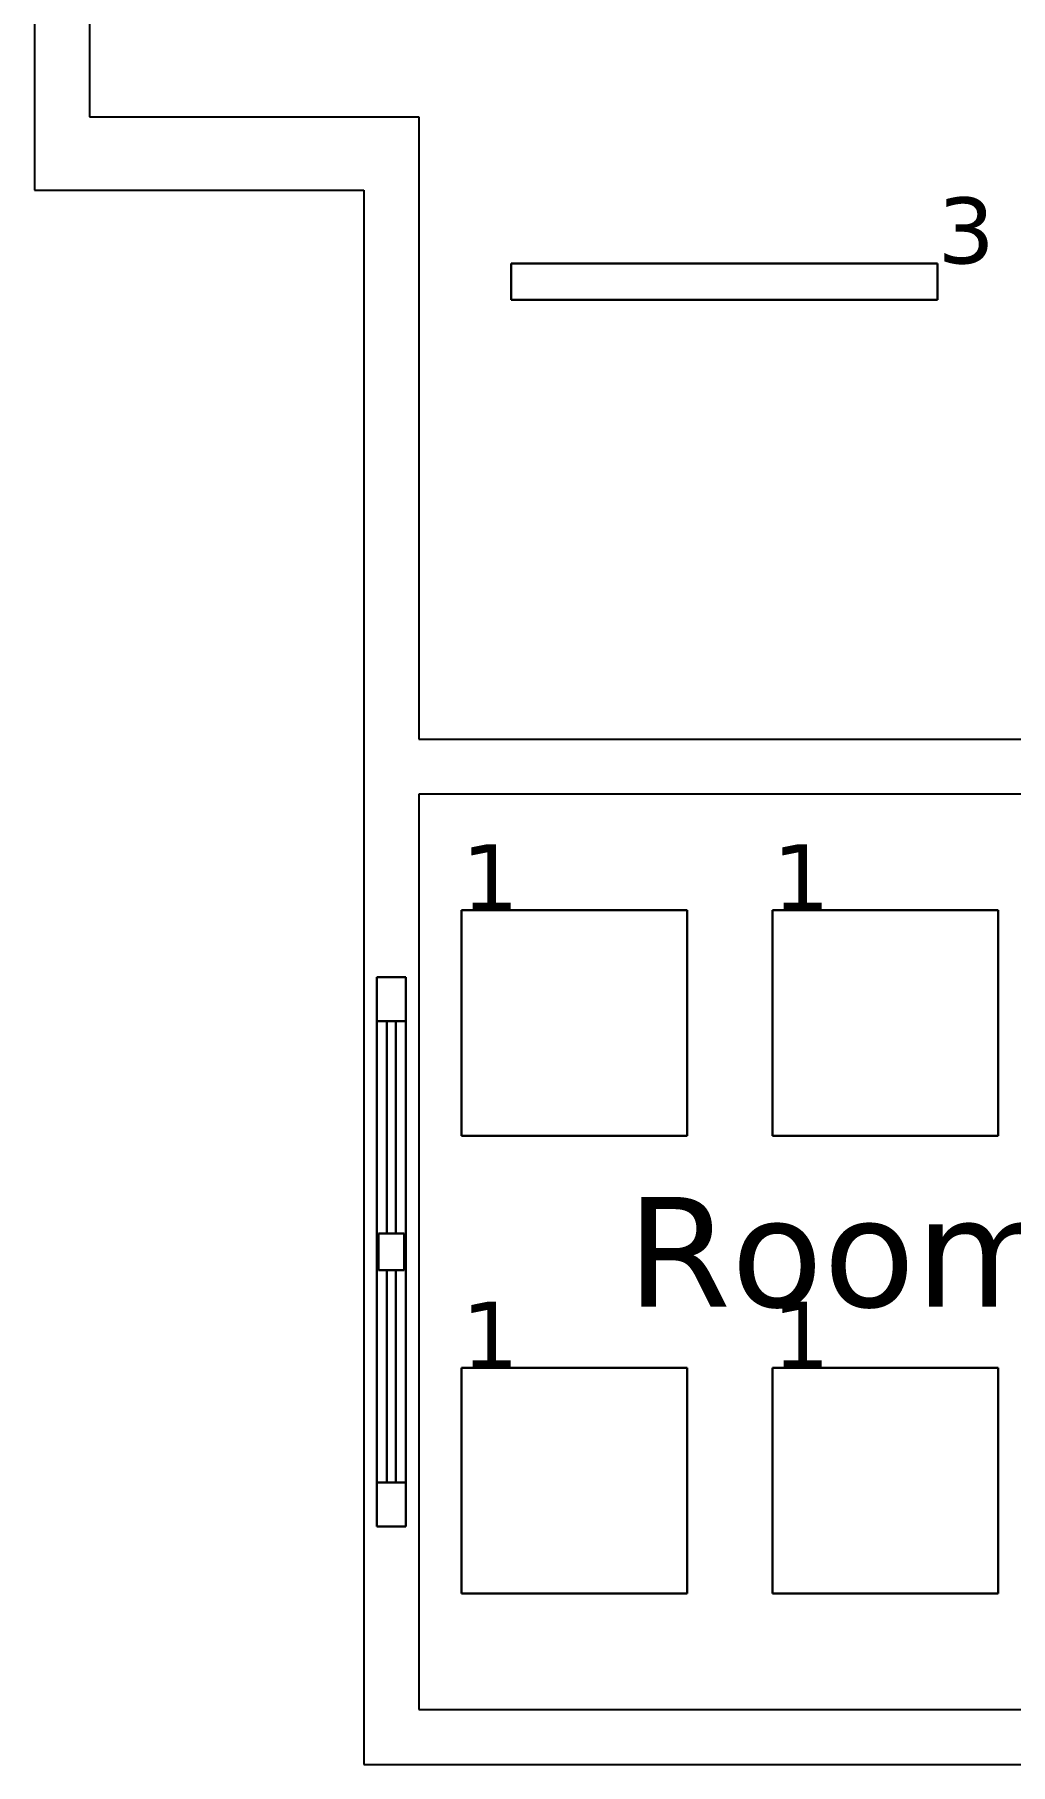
# Model space of a CAD drawing. Header units: inches. Extents: x -7.9 to 71.6, y -16.6 to 8.4.
# Drawn here: x -7.9 to -5.233, y -16.6 to -11.875 of the extents above; entities that cross this region are included whole.
import ezdxf

# ---------------------------------------------------------------- set-up
doc = ezdxf.new("R2010")
doc.units = ezdxf.units.IN
doc.header["$MEASUREMENT"] = 0
for name, color, linetype, true_color in [('DLX_APERT', 7, 'Continuous', 0x969696), ('DLX_CALC', 3, 'Continuous', 0x00ff00), ('DLX_CONT', 7, 'Continuous', 0x969696), ('DLX_DESC', 7, 'Continuous', 0x969696), ('DLX_LUM', 7, 'Continuous', 0x7f7f7f), ('DLX_LUMKEY_IDX', 7, 'Continuous', 0x969696)]:
    doc.layers.add(name, color=color, linetype=linetype, true_color=true_color)
doc.styles.add('TableTextStyle', font='')
doc.styles.get('TableTextStyle').set_extended_font_data('VERDANA.TTF')

msp = doc.modelspace()

# ---------------------------------------------------------------- linework, layer by layer
at = {"layer": 'DLX_APERT'}
for points in [[(-6.885, -14.45, 0), (-6.965, -14.45, 0)], [(-6.965, -14.45, 0), (-6.965, -15.95, 0)], [(-6.885, -14.45, 0), (-6.965, -14.45, 0)], [(-6.965, -14.45, 0), (-6.965, -14.45, 0)], [(-6.965, -14.45, 0), (-6.885, -14.45, 0)], [(-6.965, -15.95, 0), (-6.965, -14.45, 0)], [(-6.965, -14.45, 0), (-6.885, -14.45, 0)], [(-6.965, -15.95, 0), (-6.965, -14.45, 0)], [(-6.965, -14.45, 0), (-6.965, -14.45, 0)], [(-6.965, -14.45, 0), (-6.965, -15.95, 0)], [(-6.885, -15.95, 0), (-6.885, -14.45, 0)], [(-6.885, -14.45, 0), (-6.885, -14.45, 0)], [(-6.885, -14.45, 0), (-6.885, -15.95, 0)], [(-6.885, -15.95, 0), (-6.885, -14.45, 0)], [(-6.885, -14.45, 0), (-6.885, -14.45, 0)], [(-6.885, -14.45, 0), (-6.885, -15.95, 0)], [(-6.965, -15.83, 0), (-6.965, -14.57, 0)], [(-6.965, -14.57, 0), (-6.965, -14.57, 0)], [(-6.965, -14.57, 0), (-6.965, -15.83, 0)], [(-6.965, -15.83, 0), (-6.965, -14.57, 0)], [(-6.965, -14.57, 0), (-6.9375, -14.57, 0)], [(-6.9375, -14.57, 0), (-6.965, -14.57, 0)], [(-6.965, -14.57, 0), (-6.965, -14.57, 0)], [(-6.965, -14.57, 0), (-6.9375, -14.57, 0)], [(-6.9375, -14.57, 0), (-6.965, -14.57, 0)], [(-6.965, -14.57, 0), (-6.965, -15.83, 0)], [(-6.9375, -14.57, 0), (-6.9375, -15.15, 0)], [(-6.9375, -14.57, 0), (-6.9375, -14.57, 0)], [(-6.9375, -15.15, 0), (-6.9375, -14.57, 0)], [(-6.9375, -14.57, 0), (-6.9125, -14.57, 0)], [(-6.9375, -14.57, 0), (-6.9375, -14.57, 0)], [(-6.9375, -14.57, 0), (-6.9125, -14.57, 0)], [(-6.9125, -14.57, 0), (-6.9375, -14.57, 0)], [(-6.9125, -14.57, 0), (-6.9375, -14.57, 0)], [(-6.9375, -14.57, 0), (-6.9375, -15.15, 0)], [(-6.9375, -15.15, 0), (-6.9375, -14.57, 0)], [(-6.9375, -15.15, 0), (-6.9375, -14.57, 0)], [(-6.9375, -14.57, 0), (-6.9375, -14.57, 0)], [(-6.9375, -14.57, 0), (-6.9375, -15.15, 0)], [(-6.9125, -14.57, 0), (-6.9375, -14.57, 0)], [(-6.9375, -14.57, 0), (-6.9375, -15.15, 0)], [(-6.9125, -14.57, 0), (-6.9375, -14.57, 0)], [(-6.9375, -14.57, 0), (-6.9375, -14.57, 0)], [(-6.9375, -14.57, 0), (-6.9125, -14.57, 0)], [(-6.9375, -15.15, 0), (-6.9375, -14.57, 0)], [(-6.9375, -14.57, 0), (-6.9125, -14.57, 0)], [(-6.885, -14.57, 0), (-6.9125, -14.57, 0)], [(-6.9125, -14.57, 0), (-6.9125, -15.15, 0)], [(-6.9125, -14.57, 0), (-6.9125, -15.15, 0)], [(-6.9125, -14.57, 0), (-6.9125, -14.57, 0)], [(-6.9125, -14.57, 0), (-6.885, -14.57, 0)], [(-6.885, -14.57, 0), (-6.9125, -14.57, 0)], [(-6.9125, -14.57, 0), (-6.9125, -14.57, 0)], [(-6.9125, -15.15, 0), (-6.9125, -14.57, 0)], [(-6.9125, -15.15, 0), (-6.9125, -14.57, 0)], [(-6.9125, -14.57, 0), (-6.885, -14.57, 0)], [(-6.9125, -15.15, 0), (-6.9125, -14.57, 0)], [(-6.9125, -14.57, 0), (-6.9125, -14.57, 0)], [(-6.9125, -14.57, 0), (-6.9125, -15.15, 0)], [(-6.9125, -15.15, 0), (-6.9125, -14.57, 0)], [(-6.9125, -14.57, 0), (-6.9125, -14.57, 0)], [(-6.9125, -14.57, 0), (-6.9125, -15.15, 0)], [(-6.885, -15.83, 0), (-6.885, -14.57, 0)], [(-6.885, -14.57, 0), (-6.885, -14.57, 0)], [(-6.885, -14.57, 0), (-6.885, -15.83, 0)], [(-6.885, -15.83, 0), (-6.885, -14.57, 0)], [(-6.885, -14.57, 0), (-6.885, -14.57, 0)], [(-6.885, -14.57, 0), (-6.885, -15.83, 0)], [(-6.9375, -15.15, 0), (-6.96, -15.15, 0)], [(-6.96, -15.15, 0), (-6.96, -15.25, 0)], [(-6.96, -15.25, 0), (-6.96, -15.15, 0)], [(-6.96, -15.15, 0), (-6.9375, -15.15, 0)], [(-6.96, -15.25, 0), (-6.96, -15.15, 0)], [(-6.96, -15.15, 0), (-6.9375, -15.15, 0)], [(-6.96, -15.15, 0), (-6.96, -15.25, 0)], [(-6.9375, -15.15, 0), (-6.96, -15.15, 0)], [(-6.9375, -15.15, 0), (-6.96, -15.15, 0)], [(-6.96, -15.15, 0), (-6.96, -15.15, 0)], [(-6.96, -15.15, 0), (-6.9375, -15.15, 0)], [(-6.96, -15.15, 0), (-6.96, -15.15, 0)], [(-6.96, -15.15, 0), (-6.96, -15.25, 0)], [(-6.96, -15.25, 0), (-6.96, -15.15, 0)], [(-6.96, -15.15, 0), (-6.9375, -15.15, 0)], [(-6.96, -15.25, 0), (-6.96, -15.15, 0)], [(-6.9375, -15.15, 0), (-6.96, -15.15, 0)], [(-6.96, -15.15, 0), (-6.96, -15.25, 0)], [(-6.9125, -15.15, 0), (-6.9375, -15.15, 0)], [(-6.9375, -15.15, 0), (-6.9125, -15.15, 0)], [(-6.9375, -15.15, 0), (-6.9125, -15.15, 0)], [(-6.9125, -15.15, 0), (-6.9375, -15.15, 0)], [(-6.9375, -15.15, 0), (-6.9375, -15.15, 0)], [(-6.9375, -15.15, 0), (-6.9125, -15.15, 0)], [(-6.9125, -15.15, 0), (-6.9375, -15.15, 0)], [(-6.9375, -15.15, 0), (-6.9375, -15.15, 0)], [(-6.9375, -15.15, 0), (-6.9125, -15.15, 0)], [(-6.9125, -15.15, 0), (-6.9375, -15.15, 0)], [(-6.9125, -15.15, 0), (-6.9375, -15.15, 0)], [(-6.9375, -15.15, 0), (-6.9375, -15.15, 0)], [(-6.9375, -15.15, 0), (-6.9125, -15.15, 0)], [(-6.9375, -15.15, 0), (-6.9375, -15.15, 0)], [(-6.9375, -15.15, 0), (-6.9125, -15.15, 0)], [(-6.9125, -15.15, 0), (-6.9375, -15.15, 0)], [(-6.9125, -15.15, 0), (-6.89, -15.15, 0)], [(-6.89, -15.15, 0), (-6.9125, -15.15, 0)], [(-6.9125, -15.15, 0), (-6.89, -15.15, 0)], [(-6.89, -15.15, 0), (-6.9125, -15.15, 0)], [(-6.9125, -15.15, 0), (-6.9125, -15.15, 0)], [(-6.9125, -15.15, 0), (-6.89, -15.15, 0)], [(-6.89, -15.15, 0), (-6.9125, -15.15, 0)], [(-6.9125, -15.15, 0), (-6.9125, -15.15, 0)], [(-6.9125, -15.15, 0), (-6.89, -15.15, 0)], [(-6.89, -15.15, 0), (-6.9125, -15.15, 0)], [(-6.9125, -15.15, 0), (-6.9125, -15.15, 0)], [(-6.9125, -15.15, 0), (-6.9125, -15.15, 0)], [(-6.89, -15.15, 0), (-6.89, -15.25, 0)], [(-6.89, -15.25, 0), (-6.89, -15.15, 0)], [(-6.89, -15.15, 0), (-6.89, -15.25, 0)], [(-6.89, -15.25, 0), (-6.89, -15.15, 0)], [(-6.89, -15.15, 0), (-6.89, -15.15, 0)], [(-6.89, -15.15, 0), (-6.89, -15.25, 0)], [(-6.89, -15.25, 0), (-6.89, -15.15, 0)], [(-6.89, -15.15, 0), (-6.89, -15.15, 0)], [(-6.89, -15.15, 0), (-6.89, -15.25, 0)], [(-6.89, -15.25, 0), (-6.89, -15.15, 0)], [(-6.96, -15.25, 0), (-6.9375, -15.25, 0)], [(-6.9375, -15.25, 0), (-6.96, -15.25, 0)], [(-6.9375, -15.25, 0), (-6.96, -15.25, 0)], [(-6.96, -15.25, 0), (-6.9375, -15.25, 0)], [(-6.96, -15.25, 0), (-6.96, -15.25, 0)], [(-6.9375, -15.25, 0), (-6.96, -15.25, 0)], [(-6.96, -15.25, 0), (-6.96, -15.25, 0)], [(-6.96, -15.25, 0), (-6.9375, -15.25, 0)], [(-6.9375, -15.25, 0), (-6.96, -15.25, 0)], [(-6.96, -15.25, 0), (-6.9375, -15.25, 0)], [(-6.9375, -15.25, 0), (-6.9375, -15.83, 0)], [(-6.9375, -15.83, 0), (-6.9375, -15.25, 0)], [(-6.9375, -15.25, 0), (-6.9125, -15.25, 0)], [(-6.9125, -15.25, 0), (-6.9375, -15.25, 0)], [(-6.9375, -15.25, 0), (-6.9375, -15.83, 0)], [(-6.9125, -15.25, 0), (-6.9375, -15.25, 0)], [(-6.9375, -15.83, 0), (-6.9375, -15.25, 0)], [(-6.9375, -15.25, 0), (-6.9125, -15.25, 0)], [(-6.9375, -15.25, 0), (-6.9375, -15.25, 0)], [(-6.9375, -15.25, 0), (-6.9125, -15.25, 0)], [(-6.9125, -15.25, 0), (-6.9375, -15.25, 0)], [(-6.9375, -15.25, 0), (-6.9375, -15.25, 0)], [(-6.9125, -15.25, 0), (-6.9375, -15.25, 0)], [(-6.9375, -15.25, 0), (-6.9125, -15.25, 0)], [(-6.9125, -15.25, 0), (-6.9375, -15.25, 0)], [(-6.9375, -15.25, 0), (-6.9375, -15.25, 0)], [(-6.9375, -15.25, 0), (-6.9125, -15.25, 0)], [(-6.9375, -15.83, 0), (-6.9375, -15.25, 0)], [(-6.9375, -15.25, 0), (-6.9375, -15.25, 0)], [(-6.9375, -15.25, 0), (-6.9375, -15.83, 0)], [(-6.9125, -15.25, 0), (-6.9375, -15.25, 0)], [(-6.9375, -15.25, 0), (-6.9375, -15.83, 0)], [(-6.9375, -15.83, 0), (-6.9375, -15.25, 0)], [(-6.9375, -15.25, 0), (-6.9125, -15.25, 0)], [(-6.89, -15.25, 0), (-6.9125, -15.25, 0)], [(-6.9125, -15.25, 0), (-6.9125, -15.83, 0)], [(-6.9125, -15.25, 0), (-6.9125, -15.83, 0)], [(-6.9125, -15.83, 0), (-6.9125, -15.25, 0)], [(-6.9125, -15.83, 0), (-6.9125, -15.25, 0)], [(-6.9125, -15.25, 0), (-6.89, -15.25, 0)], [(-6.89, -15.25, 0), (-6.9125, -15.25, 0)], [(-6.9125, -15.25, 0), (-6.89, -15.25, 0)], [(-6.9125, -15.25, 0), (-6.9125, -15.25, 0)], [(-6.9125, -15.25, 0), (-6.89, -15.25, 0)], [(-6.89, -15.25, 0), (-6.9125, -15.25, 0)], [(-6.9125, -15.25, 0), (-6.9125, -15.25, 0)], [(-6.89, -15.25, 0), (-6.9125, -15.25, 0)], [(-6.9125, -15.25, 0), (-6.89, -15.25, 0)], [(-6.9125, -15.83, 0), (-6.9125, -15.25, 0)], [(-6.9125, -15.25, 0), (-6.9125, -15.25, 0)], [(-6.9125, -15.25, 0), (-6.9125, -15.83, 0)], [(-6.9125, -15.25, 0), (-6.9125, -15.25, 0)], [(-6.9125, -15.83, 0), (-6.9125, -15.25, 0)], [(-6.9125, -15.25, 0), (-6.9125, -15.83, 0)], [(-6.89, -15.25, 0), (-6.89, -15.25, 0)], [(-6.89, -15.25, 0), (-6.89, -15.25, 0)], [(-6.965, -15.83, 0), (-6.965, -15.83, 0)], [(-6.9375, -15.83, 0), (-6.965, -15.83, 0)], [(-6.9375, -15.83, 0), (-6.965, -15.83, 0)], [(-6.965, -15.83, 0), (-6.965, -15.83, 0)], [(-6.965, -15.83, 0), (-6.9375, -15.83, 0)], [(-6.965, -15.83, 0), (-6.9375, -15.83, 0)], [(-6.9375, -15.83, 0), (-6.9375, -15.83, 0)], [(-6.9375, -15.83, 0), (-6.9125, -15.83, 0)], [(-6.9125, -15.83, 0), (-6.9375, -15.83, 0)], [(-6.9125, -15.83, 0), (-6.9375, -15.83, 0)], [(-6.9375, -15.83, 0), (-6.9375, -15.83, 0)], [(-6.9375, -15.83, 0), (-6.9125, -15.83, 0)], [(-6.9375, -15.83, 0), (-6.9375, -15.83, 0)], [(-6.9375, -15.83, 0), (-6.9125, -15.83, 0)], [(-6.9125, -15.83, 0), (-6.9375, -15.83, 0)], [(-6.9125, -15.83, 0), (-6.9375, -15.83, 0)], [(-6.9375, -15.83, 0), (-6.9375, -15.83, 0)], [(-6.9375, -15.83, 0), (-6.9125, -15.83, 0)], [(-6.9125, -15.83, 0), (-6.9125, -15.83, 0)], [(-6.9125, -15.83, 0), (-6.885, -15.83, 0)], [(-6.9125, -15.83, 0), (-6.9125, -15.83, 0)], [(-6.9125, -15.83, 0), (-6.885, -15.83, 0)], [(-6.885, -15.83, 0), (-6.9125, -15.83, 0)], [(-6.885, -15.83, 0), (-6.9125, -15.83, 0)], [(-6.9125, -15.83, 0), (-6.9125, -15.83, 0)], [(-6.9125, -15.83, 0), (-6.9125, -15.83, 0)], [(-6.885, -15.83, 0), (-6.885, -15.83, 0)], [(-6.885, -15.83, 0), (-6.885, -15.83, 0)], [(-6.965, -15.95, 0), (-6.885, -15.95, 0)], [(-6.885, -15.95, 0), (-6.965, -15.95, 0)], [(-6.885, -15.95, 0), (-6.965, -15.95, 0)], [(-6.965, -15.95, 0), (-6.965, -15.95, 0)], [(-6.965, -15.95, 0), (-6.885, -15.95, 0)], [(-6.965, -15.95, 0), (-6.965, -15.95, 0)], [(-6.885, -15.95, 0), (-6.885, -15.95, 0)], [(-6.885, -15.95, 0), (-6.885, -15.95, 0)]]:
    msp.add_polyline3d(points, dxfattribs=at)
at = {"layer": 'DLX_CALC'}
for points in [[(-7.75, -5.5, 0), (-7.75, -12.1, 0)], [(-7.75, -12.1, 0), (-6.85, -12.1, 0)], [(-6.85, -12.1, 0), (-6.85, -13.8, 0)], [(-6.85, -13.8, 0), (-5.2, -13.8, 0)], [(-5.2, -13.95, 0), (-6.85, -13.95, 0)], [(-6.85, -13.95, 0), (-6.85, -16.45, 0)], [(-6.85, -16.45, 0), (-4.3, -16.45, 0)]]:
    msp.add_polyline3d(points, dxfattribs=at)
at = {"layer": 'DLX_CONT'}
for points in [[(-7.9, -5.3, 0), (-7.9, -12.3, 0)], [(-7.75, -5.5, 0), (-7.75, -12.1, 0)], [(-7.75, -12.1, 0), (-6.85, -12.1, 0)], [(-6.85, -12.1, 0), (-6.85, -13.8, 0)], [(-7.9, -12.3, 0), (-7, -12.3, 0)], [(-7, -12.3, 0), (-7, -16.6, 0)], [(-6.85, -13.8, 0), (-2.75, -13.8, 0)], [(-4.3, -13.95, 0), (-6.85, -13.95, 0)], [(-6.85, -13.95, 0), (-6.85, -16.45, 0)], [(-6.85, -16.45, 0), (-4.3, -16.45, 0)], [(-7, -16.6, 0), (0, -16.6, 0)]]:
    msp.add_polyline3d(points, dxfattribs=at)
at = {"layer": 'DLX_LUM'}
for points in [[(-6.5977, -12.6, 0), (-6.5977, -12.5, 0)], [(-6.5977, -12.5, 0), (-6.5977, -12.5, 0)], [(-6.5977, -12.5, 0), (-6.5977, -12.6, 0)], [(-6.5977, -12.5, 0), (-5.4327, -12.5, 0)], [(-5.4327, -12.5, 0), (-6.5977, -12.5, 0)], [(-6.5977, -12.5, 0), (-6.5977, -12.5, 0)], [(-6.5977, -12.5, 0), (-6.5977, -12.6, 0)], [(-5.4327, -12.5, 0), (-6.5977, -12.5, 0)], [(-6.5977, -12.6, 0), (-6.5977, -12.5, 0)], [(-6.5977, -12.5, 0), (-5.4327, -12.5, 0)], [(-5.4327, -12.5, 0), (-5.4327, -12.6, 0)], [(-5.4327, -12.6, 0), (-5.4327, -12.5, 0)], [(-5.4327, -12.5, 0), (-5.4327, -12.5, 0)], [(-5.4327, -12.5, 0), (-5.4327, -12.5, 0)], [(-5.4327, -12.6, 0), (-5.4327, -12.5, 0)], [(-5.4327, -12.5, 0), (-5.4327, -12.6, 0)], [(-5.4327, -12.6, 0), (-6.5977, -12.6, 0)], [(-6.5977, -12.6, 0), (-6.5977, -12.6, 0)], [(-6.5977, -12.6, 0), (-5.4327, -12.6, 0)], [(-6.5977, -12.6, 0), (-6.5977, -12.6, 0)], [(-6.5977, -12.6, 0), (-5.4327, -12.6, 0)], [(-5.4327, -12.6, 0), (-6.5977, -12.6, 0)], [(-5.4327, -12.6, 0), (-5.4327, -12.6, 0)], [(-5.4327, -12.6, 0), (-5.4327, -12.6, 0)], [(-6.7335, -14.8835, 0), (-6.7335, -14.2665, 0)], [(-6.7335, -14.2665, 0), (-6.7335, -14.2665, 0)], [(-6.7335, -14.2665, 0), (-6.7335, -14.8835, 0)], [(-6.7335, -14.2665, 0), (-6.1165, -14.2665, 0)], [(-6.1165, -14.2665, 0), (-6.7335, -14.2665, 0)], [(-6.7335, -14.2665, 0), (-6.7335, -14.2665, 0)], [(-6.1165, -14.2665, 0), (-6.7335, -14.2665, 0)], [(-6.7335, -14.2665, 0), (-6.7335, -14.8835, 0)], [(-6.7335, -14.8835, 0), (-6.7335, -14.2665, 0)], [(-6.7335, -14.2665, 0), (-6.1165, -14.2665, 0)], [(-6.1165, -14.2665, 0), (-6.1165, -14.2665, 0)], [(-6.1165, -14.2665, 0), (-6.1165, -14.8835, 0)], [(-6.1165, -14.8835, 0), (-6.1165, -14.2665, 0)], [(-6.1165, -14.2665, 0), (-6.1165, -14.2665, 0)], [(-6.1165, -14.8835, 0), (-6.1165, -14.2665, 0)], [(-6.1165, -14.2665, 0), (-6.1165, -14.8835, 0)], [(-5.8835, -14.8835, 0), (-5.8835, -14.2665, 0)], [(-5.8835, -14.2665, 0), (-5.8835, -14.2665, 0)], [(-5.8835, -14.2665, 0), (-5.8835, -14.8835, 0)], [(-5.8835, -14.2665, 0), (-5.2665, -14.2665, 0)], [(-5.2665, -14.2665, 0), (-5.8835, -14.2665, 0)], [(-5.8835, -14.2665, 0), (-5.8835, -14.2665, 0)], [(-5.2665, -14.2665, 0), (-5.8835, -14.2665, 0)], [(-5.8835, -14.2665, 0), (-5.8835, -14.8835, 0)], [(-5.8835, -14.8835, 0), (-5.8835, -14.2665, 0)], [(-5.8835, -14.2665, 0), (-5.2665, -14.2665, 0)], [(-5.2665, -14.2665, 0), (-5.2665, -14.2665, 0)], [(-5.2665, -14.2665, 0), (-5.2665, -14.8835, 0)], [(-5.2665, -14.8835, 0), (-5.2665, -14.2665, 0)], [(-5.2665, -14.2665, 0), (-5.2665, -14.2665, 0)], [(-5.2665, -14.8835, 0), (-5.2665, -14.2665, 0)], [(-5.2665, -14.2665, 0), (-5.2665, -14.8835, 0)], [(-6.1165, -14.8835, 0), (-6.7335, -14.8835, 0)], [(-6.7335, -14.8835, 0), (-6.7335, -14.8835, 0)], [(-6.7335, -14.8835, 0), (-6.1165, -14.8835, 0)], [(-6.7335, -14.8835, 0), (-6.7335, -14.8835, 0)], [(-6.7335, -14.8835, 0), (-6.1165, -14.8835, 0)], [(-6.1165, -14.8835, 0), (-6.7335, -14.8835, 0)], [(-6.1165, -14.8835, 0), (-6.1165, -14.8835, 0)], [(-6.1165, -14.8835, 0), (-6.1165, -14.8835, 0)], [(-5.2665, -14.8835, 0), (-5.8835, -14.8835, 0)], [(-5.8835, -14.8835, 0), (-5.8835, -14.8835, 0)], [(-5.8835, -14.8835, 0), (-5.2665, -14.8835, 0)], [(-5.8835, -14.8835, 0), (-5.8835, -14.8835, 0)], [(-5.8835, -14.8835, 0), (-5.2665, -14.8835, 0)], [(-5.2665, -14.8835, 0), (-5.8835, -14.8835, 0)], [(-5.2665, -14.8835, 0), (-5.2665, -14.8835, 0)], [(-5.2665, -14.8835, 0), (-5.2665, -14.8835, 0)], [(-6.7335, -16.1335, 0), (-6.7335, -15.5165, 0)], [(-6.7335, -15.5165, 0), (-6.7335, -15.5165, 0)], [(-6.7335, -15.5165, 0), (-6.7335, -16.1335, 0)], [(-6.7335, -15.5165, 0), (-6.1165, -15.5165, 0)], [(-6.1165, -15.5165, 0), (-6.7335, -15.5165, 0)], [(-6.7335, -15.5165, 0), (-6.7335, -15.5165, 0)], [(-6.1165, -15.5165, 0), (-6.7335, -15.5165, 0)], [(-6.7335, -15.5165, 0), (-6.7335, -16.1335, 0)], [(-6.7335, -16.1335, 0), (-6.7335, -15.5165, 0)], [(-6.7335, -15.5165, 0), (-6.1165, -15.5165, 0)], [(-6.1165, -15.5165, 0), (-6.1165, -15.5165, 0)], [(-6.1165, -15.5165, 0), (-6.1165, -16.1335, 0)], [(-6.1165, -16.1335, 0), (-6.1165, -15.5165, 0)], [(-6.1165, -15.5165, 0), (-6.1165, -15.5165, 0)], [(-6.1165, -16.1335, 0), (-6.1165, -15.5165, 0)], [(-6.1165, -15.5165, 0), (-6.1165, -16.1335, 0)], [(-5.8835, -16.1335, 0), (-5.8835, -15.5165, 0)], [(-5.8835, -15.5165, 0), (-5.8835, -15.5165, 0)], [(-5.8835, -15.5165, 0), (-5.8835, -16.1335, 0)], [(-5.8835, -15.5165, 0), (-5.2665, -15.5165, 0)], [(-5.2665, -15.5165, 0), (-5.8835, -15.5165, 0)], [(-5.8835, -15.5165, 0), (-5.8835, -15.5165, 0)], [(-5.2665, -15.5165, 0), (-5.8835, -15.5165, 0)], [(-5.8835, -15.5165, 0), (-5.8835, -16.1335, 0)], [(-5.8835, -16.1335, 0), (-5.8835, -15.5165, 0)], [(-5.8835, -15.5165, 0), (-5.2665, -15.5165, 0)], [(-5.2665, -15.5165, 0), (-5.2665, -15.5165, 0)], [(-5.2665, -15.5165, 0), (-5.2665, -16.1335, 0)], [(-5.2665, -16.1335, 0), (-5.2665, -15.5165, 0)], [(-5.2665, -15.5165, 0), (-5.2665, -15.5165, 0)], [(-5.2665, -16.1335, 0), (-5.2665, -15.5165, 0)], [(-5.2665, -15.5165, 0), (-5.2665, -16.1335, 0)], [(-6.1165, -16.1335, 0), (-6.7335, -16.1335, 0)], [(-6.7335, -16.1335, 0), (-6.7335, -16.1335, 0)], [(-6.7335, -16.1335, 0), (-6.1165, -16.1335, 0)], [(-6.7335, -16.1335, 0), (-6.7335, -16.1335, 0)], [(-6.7335, -16.1335, 0), (-6.1165, -16.1335, 0)], [(-6.1165, -16.1335, 0), (-6.7335, -16.1335, 0)], [(-6.1165, -16.1335, 0), (-6.1165, -16.1335, 0)], [(-6.1165, -16.1335, 0), (-6.1165, -16.1335, 0)], [(-5.2665, -16.1335, 0), (-5.8835, -16.1335, 0)], [(-5.8835, -16.1335, 0), (-5.8835, -16.1335, 0)], [(-5.8835, -16.1335, 0), (-5.2665, -16.1335, 0)], [(-5.8835, -16.1335, 0), (-5.8835, -16.1335, 0)], [(-5.8835, -16.1335, 0), (-5.2665, -16.1335, 0)], [(-5.2665, -16.1335, 0), (-5.8835, -16.1335, 0)], [(-5.2665, -16.1335, 0), (-5.2665, -16.1335, 0)], [(-5.2665, -16.1335, 0), (-5.2665, -16.1335, 0)]]:
    msp.add_polyline3d(points, dxfattribs=at)

# ---------------------------------------------------------------- texts
at = {"layer": 'DLX_DESC', "style": 'TableTextStyle'}
msp.add_text('Room 5 (37.65 W/m²)', height=0.3, dxfattribs=at).set_placement((-6.2827, -15.35))
at = {"layer": 'DLX_LUMKEY_IDX', "style": 'TableTextStyle'}
for s, p in [('3', (-5.4327, -12.5)), ('1', (-6.7335, -14.2665)), ('1', (-5.8835, -14.2665)), ('1', (-6.7335, -15.5165)), ('1', (-5.8835, -15.5165))]:
    msp.add_text(s, height=0.18, dxfattribs=at).set_placement(p)

doc.saveas('drawing.dxf')
